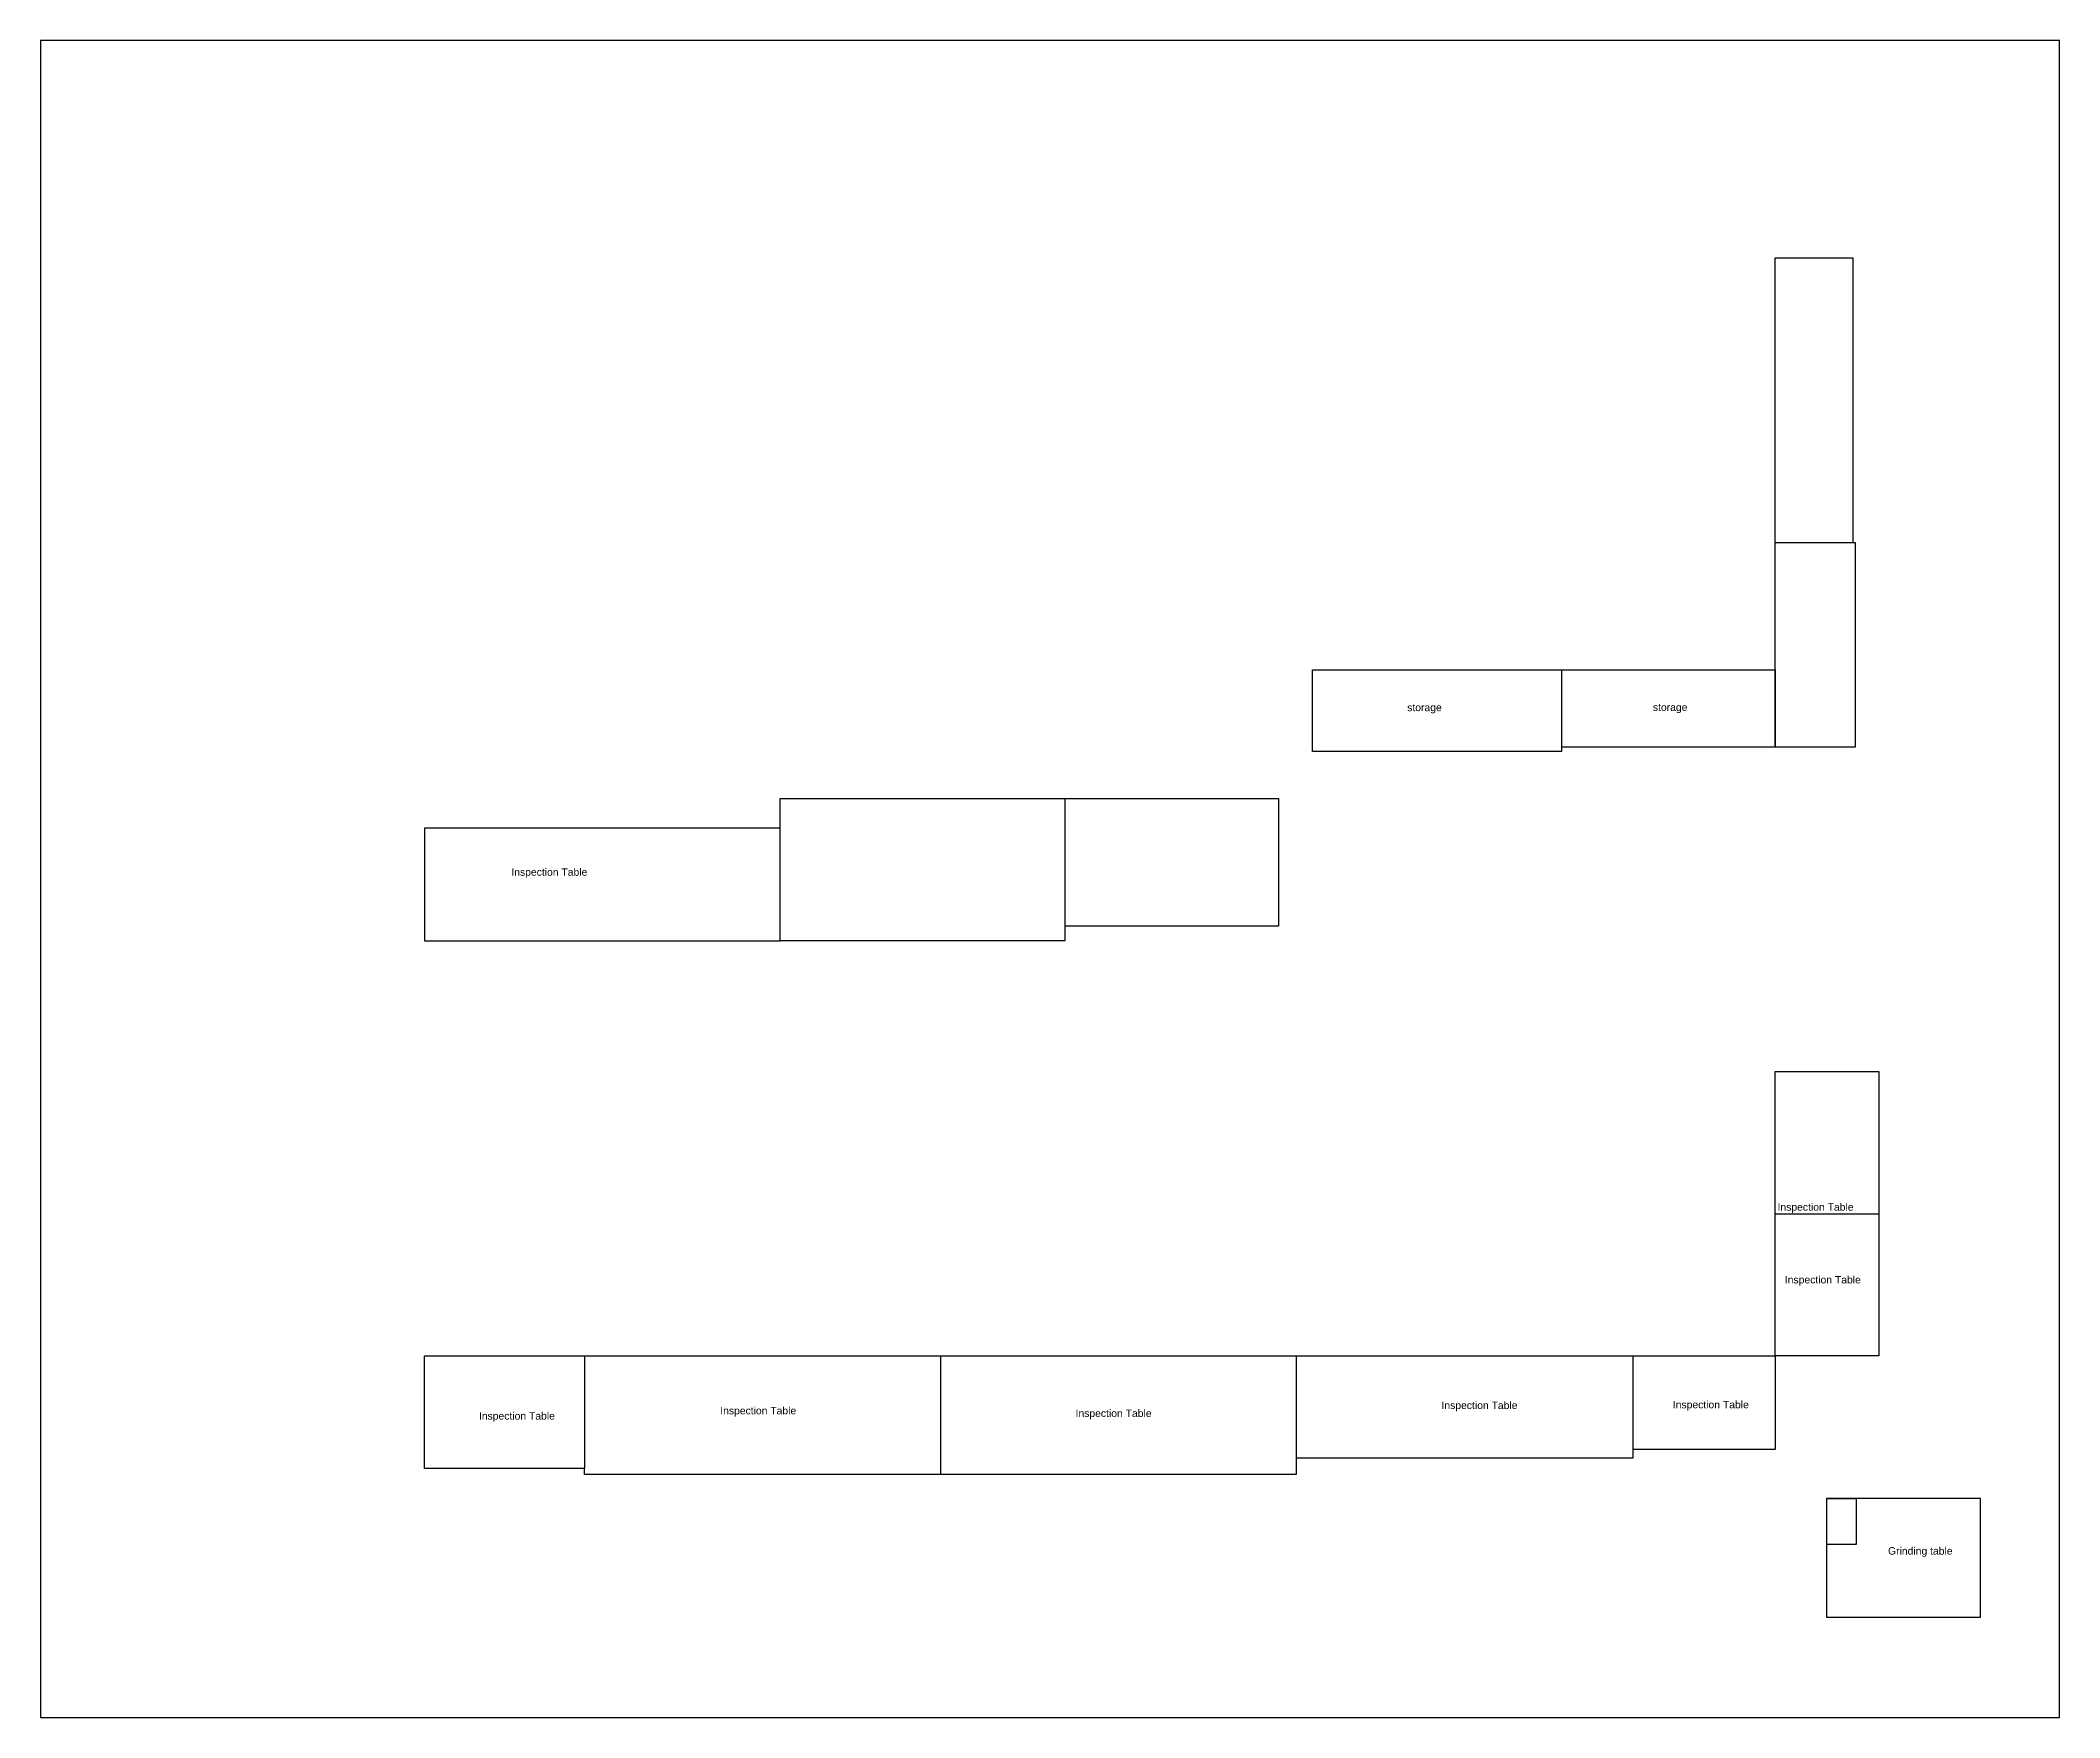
# Model space of a CAD drawing. Header units: inches. Extents: x 2370 to 3051, y 176 to 741.
import ezdxf

# ---------------------------------------------------------------- set-up
doc = ezdxf.new("R2010")
doc.units = ezdxf.units.IN
for name, color, linetype in [('Grinding Table', 5, 'Continuous'), ('Inspection Tables', 10, 'Continuous'), ('Oiling Table', 3, 'Continuous'), ('Storage', 4, 'Continuous')]:
    doc.layers.add(name, color=color, linetype=linetype)
doc.styles.get("Standard").update_dxf_attribs({"font": 'arial.ttf'})

msp = doc.modelspace()

# ---------------------------------------------------------------- linework, layer by layer
for p, q in [((3050.8, 741.38), (2369.79, 741.38)), ((2369.79, 741.38), (2369.79, 175.58)), ((3050.8, 175.58), (3050.8, 741.38)), ((2369.79, 175.58), (2499.33, 175.58)), ((2499.33, 175.58), (3050.8, 175.58))]:
    msp.add_line(p, q)
at = {"layer": 'Grinding Table'}
for p, q in [((2972.13, 249.49), (2972.13, 209.49)), ((3024.13, 249.49), (2972.13, 249.49)), ((2972.13, 249.49), (2982.15, 249.49)), ((2982.15, 249.49), (2982.15, 234.01)), ((3024.13, 209.49), (3024.13, 249.49)), ((2982.15, 234.01), (2972.13, 234.01)), ((2972.13, 209.49), (3024.13, 209.49))]:
    msp.add_line(p, q, dxfattribs=at)
at = {"layer": 'Inspection Tables'}
for p, q in [((2954.83, 571.99), (2954.83, 667.99)), ((2954.83, 667.99), (2981.08, 667.99)), ((2981.08, 667.99), (2981.08, 571.99)), ((2954.83, 502.99), (2954.83, 571.99)), ((2954.83, 571.99), (2981.83, 571.99)), ((2981.83, 571.99), (2981.83, 502.99)), ((2981.83, 502.99), (2954.83, 502.99)), ((2619.33, 437.58), (2619.33, 485.58)), ((2619.33, 475.58), (2499.33, 475.58)), ((2499.33, 475.58), (2499.33, 437.58)), ((2619.33, 437.58), (2619.33, 475.58)), ((2499.33, 437.58), (2619.33, 437.58)), ((2954.83, 345.58), (2954.83, 393.58)), ((2954.83, 393.58), (2989.83, 393.58)), ((2989.83, 393.58), (2989.83, 345.58)), ((2954.83, 297.58), (2954.83, 345.58)), ((2954.83, 345.58), (2989.83, 345.58)), ((2989.83, 345.58), (2989.83, 297.58)), ((2499.33, 259.58), (2499.33, 297.58)), ((2499.33, 297.58), (2553.33, 297.58)), ((2553.33, 297.58), (2553.33, 259.58)), ((2553.33, 297.58), (2673.33, 297.58)), ((2673.33, 297.58), (2673.33, 257.58)), ((2673.33, 297.58), (2793.33, 297.58)), ((2793.33, 297.58), (2793.33, 257.58)), ((2793.33, 297.58), (2906.83, 297.58)), ((2906.83, 297.58), (2906.83, 263.08)), ((2906.83, 297.58), (2954.83, 297.58)), ((2954.83, 297.58), (2954.83, 266.08)), ((2989.83, 297.58), (2954.83, 297.58)), ((2954.83, 266.08), (2906.83, 266.08)), ((2553.33, 259.58), (2499.33, 259.58)), ((2553.33, 257.58), (2553.33, 259.58)), ((2906.83, 263.08), (2793.33, 263.08)), ((2673.33, 257.58), (2553.33, 257.58)), ((2793.33, 257.58), (2673.33, 257.58))]:
    msp.add_line(p, q, dxfattribs=at)
at = {"layer": 'Oiling Table'}
for p, q in [((2619.33, 485.58), (2715.33, 485.58)), ((2715.33, 485.58), (2715.33, 437.58)), ((2715.33, 485.58), (2787.33, 485.58)), ((2787.33, 485.58), (2787.33, 442.58)), ((2715.33, 437.58), (2619.33, 437.58)), ((2787.33, 442.58), (2715.33, 442.58))]:
    msp.add_line(p, q, dxfattribs=at)
at = {"layer": 'Storage'}
for p, q in [((2798.83, 501.49), (2798.83, 528.99)), ((2798.83, 528.99), (2882.83, 528.99)), ((2882.83, 528.99), (2882.83, 501.49)), ((2882.83, 528.99), (2954.83, 528.99)), ((2954.83, 528.99), (2954.83, 502.99)), ((2882.83, 501.49), (2798.83, 501.49)), ((2954.83, 502.99), (2882.83, 502.99))]:
    msp.add_line(p, q, dxfattribs=at)

# ---------------------------------------------------------------- texts
at = {"char_height": 2.5, "attachment_point": 1}
for insert in [(2830.77, 517.6), (2913.63, 517.68)]:
    msp.add_mtext('storage', dxfattribs=dict(at, insert=insert))
for s, width, insert in [('Inspection Table', 28.1077, (2528.63, 462.07)), ('Inspection Table', 28.1077, (2955.67, 349.08)), ('Inspection Table', 28.1077, (2958.13, 324.55)), ('Inspection Table', 28.1077, (2599.08, 280.4)), ('Inspection Table', 28.1077, (2718.92, 279.51)), ('Inspection Table', 28.1077, (2842.34, 282.19)), ('Inspection Table', 28.1077, (2920.35, 282.43)), ('Inspection Table', 28.1077, (2517.7, 278.62)), ('Grinding table', 24.169, (2992.94, 233.08))]:
    msp.add_mtext_dynamic_manual_height_columns(s, width=width, gutter_width=12.5, heights=[0], dxfattribs=dict(at, insert=insert))

doc.saveas('drawing.dxf')
